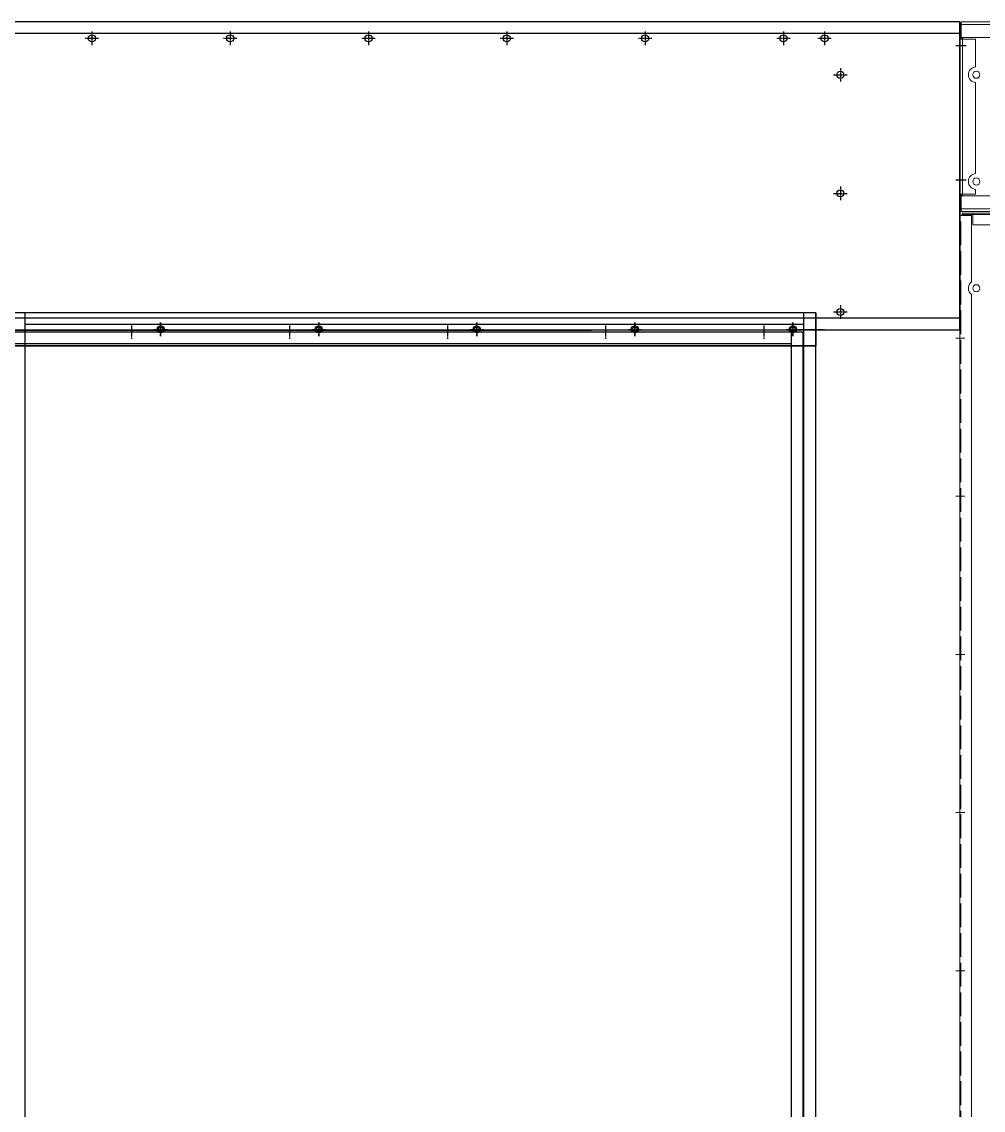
# Model space of a CAD drawing. Header units: millimetres. Extents: x 2913 to 35025, y 2470 to 25178.
# Drawn here: x 15516 to 16732, y 12501 to 13878 of the extents above; entities that cross this region are included whole.
import ezdxf

# ---------------------------------------------------------------- set-up
doc = ezdxf.new("R2010")
doc.units = ezdxf.units.MM
doc.linetypes.add('CENTER', pattern=[2, 1.25, -0.25, 0.25, -0.25])
doc.linetypes.add('DASHED', pattern=[15, 12, -3])
doc.layers.add('center', color=1, linetype='CENTER')

# ---------------------------------------------------------------- blocks, each defined once
blk = doc.blocks.new('A$C66D76F0F')
at = {"color": 7, "lineweight": 13, "ltscale": 2.5}
for p, q in [((5, 2857.9), (8.1, 2857.9)), ((5, 2857.9), (5, 8.1)), ((8.1, 2861), (8.1, 2859.4)), ((21.6, 2861), (8.1, 2861)), ((8.1, 2859.4), (8.1, 2857.9)), ((8.1, 2859.4), (21.6, 2859.4)), ((20, 2857.9), (8.1, 2857.9)), ((20, 2774), (20, 2857.9)), ((21.6, 2861), (987.4, 2861)), ((21.6, 2861), (21.6, 2857.9)), ((21.6, 2846), (21.6, 2857.9)), ((987.4, 2846), (21.6, 2846)), ((20, 8.1), (20, 2758))]:
    blk.add_line(p, q, dxfattribs=at)
at = {"color": 7, "linetype": 'DASHED', "lineweight": 13, "ltscale": 2.5}
for p, q in [((6.6, 8.1), (6.6, 2857.9)), ((21.6, 2859.4), (987.4, 2859.4)), ((5, 2507.5), (6.6, 2507.5)), ((5, 2498.5), (6.6, 2498.5)), ((5, 2307.5), (6.6, 2307.5)), ((5, 2298.5), (6.6, 2298.5)), ((5, 2107.5), (6.6, 2107.5)), ((5, 2098.5), (6.6, 2098.5)), ((5, 1907.5), (6.6, 1907.5)), ((5, 1898.5), (6.6, 1898.5))]:
    blk.add_line(p, q, dxfattribs=at)
at = {"color": 7, "lineweight": 5}
for p, q in [((0, 2703), (11.6, 2703)), ((0, 2503), (11.6, 2503)), ((0, 2303), (11.6, 2303)), ((0, 2103), (11.6, 2103)), ((0, 1903), (11.6, 1903))]:
    blk.add_line(p, q, dxfattribs=at)
at = {"color": 7, "lineweight": 13}
blk.add_circle((26, 2766), 4.5, dxfattribs=at)
at = {"color": 7, "lineweight": 13, "ltscale": 2.5}
blk.add_arc((26, 2766), 10, 126.8725, 233.1275, dxfattribs=at)
blk = doc.blocks.new('A$C30E44EA2')
for p, q in [((0, 2715.5), (1100, 2715.5)), ((1085, 9.5), (1085, 2715.5)), ((1100, 9.5), (1100, 2715.5)), ((1100, 9.5), (1100, 2715.5)), ((15, 2700.5), (1085, 2700.5))]:
    blk.add_line(p, q)
at = {"layer": 'center'}
for p, q in [((250, 2723.5), (250, 2706.5)), ((450, 2723.5), (450, 2706.5)), ((650, 2723.5), (650, 2706.5)), ((850, 2723.5), (850, 2706.5)), ((1050, 2723.5), (1050, 2706.5))]:
    blk.add_line(p, q, dxfattribs=at)
blk = doc.blocks.new('A$C1AFF22E1')
for p, q in [((1025.5, 2966), (9.5, 2966)), ((24.5, 2966), (24.5, 0)), ((1010.5, 0), (1010.5, 2966)), ((1025.5, 0), (1025.5, 2966)), ((1010.5, 2951), (24.5, 2951))]:
    blk.add_line(p, q)
at = {"color": 7}
for centre in [(196.5, 2945), (396.5, 2945), (596.5, 2945), (796.5, 2945), (996.5, 2945)]:
    blk.add_circle(centre, 4.5, dxfattribs=at)
at = {"layer": 'center', "color": 1}
for p, q in [((196.5, 2953.5), (196.5, 2936.5)), ((396.5, 2953.5), (396.5, 2936.5)), ((596.5, 2953.5), (596.5, 2936.5)), ((796.5, 2953.5), (796.5, 2936.5)), ((996.5, 2953.5), (996.5, 2936.5)), ((188, 2945), (205, 2945)), ((388, 2945), (405, 2945)), ((588, 2945), (605, 2945)), ((788, 2945), (805, 2945)), ((988, 2945), (1005, 2945))]:
    blk.add_line(p, q, dxfattribs=at)
blk = doc.blocks.new('A$C39BF085F')
at = {"color": 7, "lineweight": 15}
for p, q in [((1058, 42), (0, 42)), ((1058, 20), (1058, 42)), ((1058, 20), (1058, 3.5)), ((1058, 0), (0, 0)), ((1058, 3.5), (1058, 0))]:
    blk.add_line(p, q, dxfattribs=at)
for p, q in [((0, 0), (0, 42)), ((1058, 42), (1058, 0)), ((1058, 0), (0, 0)), ((0, 0), (1058, 0)), ((0, 0), (1058, 0))]:
    blk.add_line(p, q)
for centre in [(29, 21), (229, 21), (229, 21), (429, 21), (629, 21), (829, 21), (1029, 21)]:
    blk.add_circle(centre, 3)
at = {"layer": 'center'}
for p, q in [((29, 12.5), (29, 29.5)), ((229, 12.5), (229, 29.5)), ((229, 12.5), (229, 29.5)), ((429, 12.5), (429, 29.5)), ((629, 12.5), (629, 29.5)), ((829, 12.5), (829, 29.5)), ((1029, 12.5), (1029, 29.5)), ((20.5, 21), (37.5, 21)), ((220.5, 21), (237.5, 21)), ((220.5, 21), (237.5, 21)), ((420.5, 21), (437.5, 21)), ((620.5, 21), (637.5, 21)), ((820.5, 21), (837.5, 21)), ((1020.5, 21), (1037.5, 21)), ((1034.5, 21), (1051.5, 21)), ((1052, 21), (1069, 21))]:
    blk.add_line(p, q, dxfattribs=at)
blk = doc.blocks.new('A$C587D7C8B')
at = {"color": 7, "lineweight": 13, "ltscale": 0.001875}
for p, q in [((5, 242.1), (5, 243)), ((5, 7.9), (5, 7))]:
    blk.add_line(p, q, dxfattribs=at)
at = {"color": 7, "lineweight": 13, "ltscale": 0.003542}
for p, q in [((5, 243), (6.7, 243)), ((5, 242.1), (6.7, 242.1)), ((5, 7.9), (6.7, 7.9)), ((5, 7), (6.7, 7))]:
    blk.add_line(p, q, dxfattribs=at)
at = {"color": 7, "lineweight": 13, "ltscale": 0.039792}
for p, q in [((5, 223), (5, 242.1)), ((5, 7.9), (5, 27))]:
    blk.add_line(p, q, dxfattribs=at)
at = {"color": 7, "lineweight": 13}
for p, q in [((6.7, 245), (3003.3, 245)), ((6.7, 241.6), (3003.3, 241.6)), ((405, 25), (6.7, 25)), ((405, 8.4), (6.7, 8.4)), ((3003.3, 5), (6.7, 5))]:
    blk.add_line(p, q, dxfattribs=at)
at = {"color": 7, "lineweight": 13, "ltscale": 0.007083}
for p, q in [((6.7, 245), (6.7, 241.6)), ((8.4, 223), (5, 223)), ((8.4, 27), (5, 27)), ((6.7, 5), (6.7, 8.4))]:
    blk.add_line(p, q, dxfattribs=at)
at = {"color": 7, "lineweight": 13, "ltscale": 0.034583}
for p, q in [((6.7, 225), (6.7, 241.6)), ((6.7, 25), (6.7, 8.4)), ((25, 27), (8.4, 27))]:
    blk.add_line(p, q, dxfattribs=at)
at = {"color": 7, "lineweight": 13, "ltscale": 0.408333}
for p, q in [((5, 27), (5, 223)), ((8.4, 27), (8.4, 223))]:
    blk.add_line(p, q, dxfattribs=at)
at = {"color": 7, "lineweight": 13, "ltscale": 0.004167}
for p, q in [((5, 223), (7, 223)), ((7, 225), (7, 223)), ((8.4, 223), (8.4, 225)), ((7, 27), (7, 25)), ((8.4, 25), (8.4, 27))]:
    blk.add_line(p, q, dxfattribs=at)
at = {"color": 7, "lineweight": 13, "ltscale": 0.229167}
blk.add_line((126.5, 225), (6.7, 225), dxfattribs=at)
at = {"color": 7, "lineweight": 13, "ltscale": 0.017296}
blk.add_line((25, 223), (8.4, 223), dxfattribs=at)
at = {"color": 7, "lineweight": 13, "ltscale": 0.05659}
blk.add_line((25, 223), (25, 187.9), dxfattribs=at)
at = {"color": 7}
for p, q in [((0, 215), (13.4, 215)), ((0, 45), (13.4, 45))]:
    blk.add_line(p, q, dxfattribs=at)
at = {"color": 7, "lineweight": 13, "ltscale": 0.239792}
blk.add_line((25, 168), (25, 52.9), dxfattribs=at)
at = {"color": 7, "lineweight": 13, "ltscale": 0.012604}
blk.add_line((25, 33), (25, 27), dxfattribs=at)
at = {"color": 7, "lineweight": 13, "ltscale": 0.000640793}
blk.add_line((5, 27), (5.3, 27), dxfattribs=at)
at = {"color": 7, "lineweight": 13}
for centre in [(26, 178), (26, 43)]:
    blk.add_circle(centre, 4.5, dxfattribs=at)
for centre in [(26, 178), (26, 43)]:
    blk.add_arc(centre, 10, 95.7392, 264.2608, dxfattribs=at)
blk = doc.blocks.new('CT1')
for p, q in [((875485.1, 215860.4), (873085.6, 215860.4)), ((875485.1, 215860.4), (873085.6, 215860.4)), ((875485.1, 215860.4), (874187.6, 215860.4)), ((875485.1, 215860.4), (874187.6, 215860.4)), ((875485.6, 215860.4), (875485.1, 215860.4)), ((875485.6, 215860.4), (875485.1, 215860.4)), ((875485.6, 215860.4), (875485.1, 215860.4)), ((875485.6, 215860.4), (875485.1, 215860.4)), ((875485.1, 215845.4), (873100.6, 215845.4)), ((875485.1, 215485.4), (873100.6, 215485.4)), ((875485.1, 215470.4), (873085.6, 215470.4)), ((873227.6, 215470.4), (875019.6, 215470.4)), ((875485.6, 215470.4), (875485.1, 215470.4))]:
    blk.add_line(p, q)
at = {"color": 7, "lineweight": 35}
blk.add_line((875485.6, 215860.4), (875485.6, 215470.4), dxfattribs=at)
blk.add_line((875485.6, 215860.4), (875485.6, 215470.4), dxfattribs=at)
blk.add_line((875485.6, 215860.4), (875485.6, 215470.4), dxfattribs=at)
blk.add_line((875485.6, 215860.4), (875485.6, 215470.4), dxfattribs=at)
for centre in [(874387.6, 215839.4), (874562.6, 215839.4), (874737.6, 215839.4), (874912.6, 215839.4), (875087.6, 215839.4), (875262.6, 215839.4), (875314.6, 215839.4), (875334.6, 215793.4), (875334.6, 215793.4), (875334.6, 215643.4), (875334.6, 215643.4), (875334.6, 215493.4), (875334.6, 215493.4)]:
    blk.add_circle(centre, 4.5)
at = {"layer": 'center'}
for p, q in [((874387.6, 215847.9), (874387.6, 215830.9)), ((874562.6, 215847.9), (874562.6, 215830.9)), ((874737.6, 215847.9), (874737.6, 215830.9)), ((874912.6, 215847.9), (874912.6, 215830.9)), ((875087.6, 215847.9), (875087.6, 215830.9)), ((875262.6, 215847.9), (875262.6, 215830.9)), ((875314.6, 215847.9), (875314.6, 215830.9)), ((874396.1, 215839.4), (874379.1, 215839.4)), ((874571.1, 215839.4), (874554.1, 215839.4)), ((874746.1, 215839.4), (874729.1, 215839.4)), ((874921.1, 215839.4), (874904.1, 215839.4)), ((875096.1, 215839.4), (875079.1, 215839.4)), ((875271.1, 215839.4), (875254.1, 215839.4)), ((875323.1, 215839.4), (875306.1, 215839.4)), ((875334.6, 215801.9), (875334.6, 215784.9)), ((875326.1, 215793.4), (875343.1, 215793.4)), ((875334.6, 215651.9), (875334.6, 215634.9)), ((875326.1, 215643.4), (875343.1, 215643.4)), ((875334.6, 215501.9), (875334.6, 215484.9)), ((875326.1, 215493.4), (875343.1, 215493.4))]:
    blk.add_line(p, q, dxfattribs=at)
at = {"color": 7}
for name, p in [('A$C587D7C8B', (875480.6, 215615.4)), ('A$C66D76F0F', (875480.6, 212757.4)), ('A$C30E44EA2', (874187.6, 212752.9))]:
    blk.add_blockref(name, p, dxfattribs=at)
blk.add_blockref('A$C39BF085F', (874245.6, 215450.4))
at = {"color": 2}
blk.add_blockref('A$C1AFF22E1', (874278.1, 212526.4), dxfattribs=at)
blk = doc.blocks.new('1')
at = {"lineweight": 5}
blk.add_blockref('CT1', (-858783, -201982.5), dxfattribs=at)

msp = doc.modelspace()

# ---------------------------------------------------------------- block references
msp.add_blockref('1', (0, 0))

doc.saveas('drawing.dxf')
